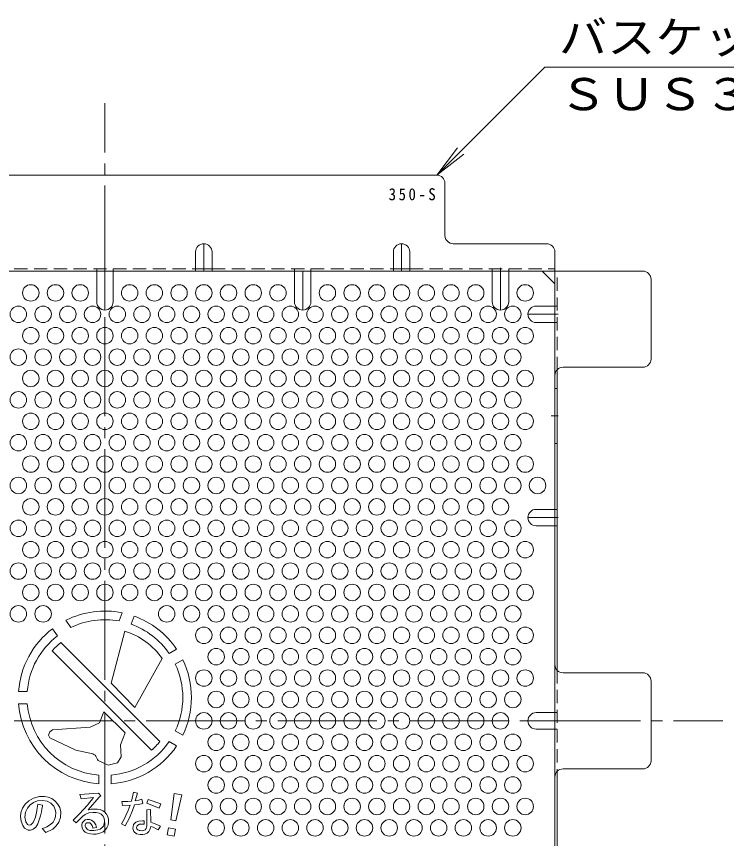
# Model space of a CAD drawing. Units: millimetres at full size, sheet at 1:4; details may follow other scales. Extents: x -860 to 1063, y -1925 to 732.
# Drawn here: x 456.2 to 714.7, y 432.3 to 731.7 of the extents above; entities that cross this region are included whole.
import ezdxf
from ezdxf.enums import TextEntityAlignment as Align

# ---------------------------------------------------------------- set-up
doc = ezdxf.new("R2010")
doc.units = ezdxf.units.MM
doc.header["$LTSCALE"] = 4
for name, pattern in [('CHAIN1', [8, 5, -1, 1, -1]), ('CHAIN2', [12, 9, -1, 1, -1]), ('DASHED1', [1.8, 1.2, -0.6])]:
    doc.linetypes.add(name, pattern=pattern)
for name, color, linetype, lineweight in [('A-5_文字', 7, 'Continuous', 9), ('A-6_寸法', 2, 'Continuous', 9), ('A-7_ハッチ', 2, 'Continuous', 9), ('A-8_記号', 2, 'Continuous', 9), ('A-C_SENKIRI', 3, 'Continuous', 9)]:
    doc.layers.add(name, color=color, linetype=linetype, lineweight=lineweight)
doc.styles.add('ＭＳ ゴシック', font='')
doc.styles.get('ＭＳ ゴシック').set_extended_font_data('MS Gothic')

msp = doc.modelspace()

# ---------------------------------------------------------------- linework, layer by layer
at = {"layer": 'A-5_文字'}
for p, q in [((648.578, 713.302), (609.237, 673.962)), ((780.784, 713.302), (648.578, 713.302)), ((609.237, 673.962), (616.847, 683.879)), ((609.237, 673.962), (619.154, 681.571))]:
    msp.add_line(p, q, dxfattribs=at)
at = {"layer": 'A-6_寸法'}
for centre in [(461.438, 631.043), (470.438, 631.043), (479.438, 631.043), (497.438, 631.043), (506.438, 631.043), (515.438, 631.043), (524.438, 631.043), (533.438, 631.043), (542.438, 631.043), (551.438, 631.043), (569.438, 631.043), (578.438, 631.043), (587.438, 631.043), (596.438, 631.043), (605.438, 631.043), (614.438, 631.043), (623.438, 631.043), (641.438, 631.043), (456.938, 623.248), (465.938, 623.248), (474.938, 623.248), (483.938, 623.248), (492.938, 623.248), (501.938, 623.248), (510.938, 623.248), (519.938, 623.248), (528.938, 623.248), (537.938, 623.248), (546.938, 623.248), (555.938, 623.248), (564.938, 623.248), (573.938, 623.248), (582.938, 623.248), (591.938, 623.248), (600.938, 623.248), (609.938, 623.248), (618.938, 623.248), (627.938, 623.248), (636.938, 623.248), (461.438, 615.454), (470.438, 615.454), (479.438, 615.454), (488.438, 615.454), (497.438, 615.454), (506.438, 615.454), (515.438, 615.454), (524.438, 615.454), (533.438, 615.454), (542.438, 615.454), (551.438, 615.454), (560.438, 615.454), (569.438, 615.454), (578.438, 615.454), (587.438, 615.454), (596.438, 615.454), (605.438, 615.454), (614.438, 615.454), (623.438, 615.454), (632.438, 615.454), (641.438, 615.454), (456.938, 607.66), (465.938, 607.66), (474.938, 607.66), (483.938, 607.66), (492.938, 607.66), (501.938, 607.66), (510.938, 607.66), (519.938, 607.66), (528.938, 607.66), (537.938, 607.66), (546.938, 607.66), (555.938, 607.66), (564.938, 607.66), (573.938, 607.66), (582.938, 607.66), (591.938, 607.66), (600.938, 607.66), (609.938, 607.66), (618.938, 607.66), (627.938, 607.66), (636.938, 607.66), (461.438, 599.866), (470.438, 599.866), (479.438, 599.866), (488.438, 599.866), (497.438, 599.866), (506.438, 599.866), (515.438, 599.866), (524.438, 599.866), (533.438, 599.866), (542.438, 599.866), (551.438, 599.866), (560.438, 599.866), (569.438, 599.866), (578.438, 599.866), (587.438, 599.866), (596.438, 599.866), (605.438, 599.866), (614.438, 599.866), (623.438, 599.866), (632.438, 599.866), (641.438, 599.866), (456.938, 592.072), (465.938, 592.072), (474.938, 592.072), (483.938, 592.072), (492.938, 592.072), (501.938, 592.072), (510.938, 592.072), (519.938, 592.072), (528.938, 592.072), (537.938, 592.072), (546.938, 592.072), (555.938, 592.072), (564.938, 592.072), (573.938, 592.072), (582.938, 592.072), (591.938, 592.072), (600.938, 592.072), (609.938, 592.072), (618.938, 592.072), (627.938, 592.072), (636.938, 592.072), (461.438, 584.277), (470.438, 584.277), (479.438, 584.277), (488.438, 584.277), (497.438, 584.277), (506.438, 584.277), (515.438, 584.277), (524.438, 584.277), (533.438, 584.277), (542.438, 584.277), (551.438, 584.277), (560.438, 584.277), (569.438, 584.277), (578.438, 584.277), (587.438, 584.277), (596.438, 584.277), (605.438, 584.277), (614.438, 584.277), (623.438, 584.277), (632.438, 584.277), (641.438, 584.277), (456.938, 576.483), (465.938, 576.483), (474.938, 576.483), (483.938, 576.483), (492.938, 576.483), (501.938, 576.483), (510.938, 576.483), (519.938, 576.483), (528.938, 576.483), (537.938, 576.483), (546.938, 576.483), (555.938, 576.483), (564.938, 576.483), (573.938, 576.483), (582.938, 576.483), (591.938, 576.483), (600.938, 576.483), (609.938, 576.483), (618.938, 576.483), (627.938, 576.483), (636.938, 576.483), (461.438, 568.689), (470.438, 568.689), (479.438, 568.689), (488.438, 568.689), (497.438, 568.689), (506.438, 568.689), (515.438, 568.689), (524.438, 568.689), (533.438, 568.689), (542.438, 568.689), (551.438, 568.689), (560.438, 568.689), (569.438, 568.689), (578.438, 568.689), (587.438, 568.689), (596.438, 568.689), (605.438, 568.689), (614.438, 568.689), (623.438, 568.689), (632.438, 568.689), (641.438, 568.689), (456.938, 560.895), (465.938, 560.895), (474.938, 560.895), (483.938, 560.895), (492.938, 560.895), (501.938, 560.895), (510.938, 560.895), (519.938, 560.895), (528.938, 560.895), (537.938, 560.895), (546.938, 560.895), (555.938, 560.895), (564.938, 560.895), (573.938, 560.895), (582.938, 560.895), (591.938, 560.895), (600.938, 560.895), (609.938, 560.895), (618.938, 560.895), (627.938, 560.895), (636.938, 560.895), (645.938, 560.895), (461.438, 553.1), (470.438, 553.1), (479.438, 553.1), (488.438, 553.1), (497.438, 553.1), (506.438, 553.1), (515.438, 553.1), (524.438, 553.1), (533.438, 553.1), (542.438, 553.1), (551.438, 553.1), (560.438, 553.1), (569.438, 553.1), (578.438, 553.1), (587.438, 553.1), (596.438, 553.1), (605.438, 553.1), (614.438, 553.1), (623.438, 553.1), (632.438, 553.1), (456.938, 545.306), (465.938, 545.306), (474.938, 545.306), (483.938, 545.306), (492.938, 545.306), (501.938, 545.306), (510.938, 545.306), (519.938, 545.306), (528.938, 545.306), (537.938, 545.306), (546.938, 545.306), (555.938, 545.306), (564.938, 545.306), (573.938, 545.306), (582.938, 545.306), (591.938, 545.306), (600.938, 545.306), (609.938, 545.306), (618.938, 545.306), (627.938, 545.306), (636.938, 545.306), (461.438, 537.512), (470.438, 537.512), (479.438, 537.512), (488.438, 537.512), (497.438, 537.512), (506.438, 537.512), (515.438, 537.512), (524.438, 537.512), (533.438, 537.512), (542.438, 537.512), (551.438, 537.512), (560.438, 537.512), (569.438, 537.512), (578.438, 537.512), (587.438, 537.512), (596.438, 537.512), (605.438, 537.512), (614.438, 537.512), (623.438, 537.512), (632.438, 537.512), (641.438, 537.512), (456.938, 529.718), (465.938, 529.718), (474.938, 529.718), (483.938, 529.718), (492.938, 529.718), (501.938, 529.718), (510.938, 529.718), (519.938, 529.718), (528.938, 529.718), (537.938, 529.718), (546.938, 529.718), (555.938, 529.718), (564.938, 529.718), (573.938, 529.718), (582.938, 529.718), (591.938, 529.718), (600.938, 529.718), (609.938, 529.718), (618.938, 529.718), (627.938, 529.718), (636.938, 529.718), (461.438, 521.924), (470.438, 521.924), (479.438, 521.924), (488.438, 521.924), (497.438, 521.924), (506.438, 521.924), (515.438, 521.924), (524.438, 521.924), (533.438, 521.924), (542.438, 521.924), (551.438, 521.924), (560.438, 521.924), (569.438, 521.924), (578.438, 521.924), (587.438, 521.924), (596.438, 521.924), (605.438, 521.924), (614.438, 521.924), (623.438, 521.924), (632.438, 521.924), (641.438, 521.924), (456.938, 514.129), (465.938, 514.129), (510.938, 514.129), (519.938, 514.129), (528.938, 514.129), (537.938, 514.129), (546.938, 514.129), (555.938, 514.129), (564.938, 514.129), (573.938, 514.129), (582.938, 514.129), (591.938, 514.129), (600.938, 514.129), (609.938, 514.129), (618.938, 514.129), (627.938, 514.129), (636.938, 514.129), (524.438, 506.335), (533.438, 506.335), (542.438, 506.335), (551.438, 506.335), (560.438, 506.335), (569.438, 506.335), (578.438, 506.335), (587.438, 506.335), (596.438, 506.335), (605.438, 506.335), (614.438, 506.335), (623.438, 506.335), (632.438, 506.335), (641.438, 506.335), (528.938, 498.541), (537.938, 498.541), (546.938, 498.541), (555.938, 498.541), (564.938, 498.541), (573.938, 498.541), (582.938, 498.541), (591.938, 498.541), (600.938, 498.541), (609.938, 498.541), (618.938, 498.541), (627.938, 498.541), (636.938, 498.541), (524.438, 490.747), (533.438, 490.747), (542.438, 490.747), (551.438, 490.747), (560.438, 490.747), (569.438, 490.747), (578.438, 490.747), (587.438, 490.747), (596.438, 490.747), (605.438, 490.747), (614.438, 490.747), (623.438, 490.747), (632.438, 490.747), (641.438, 490.747), (528.938, 482.952), (537.938, 482.952), (546.938, 482.952), (555.938, 482.952), (564.938, 482.952), (573.938, 482.952), (582.938, 482.952), (591.938, 482.952), (600.938, 482.952), (609.938, 482.952), (618.938, 482.952), (627.938, 482.952), (636.938, 482.952), (524.438, 475.158), (533.438, 475.158), (542.438, 475.158), (551.438, 475.158), (560.438, 475.158), (569.438, 475.158), (578.438, 475.158), (587.438, 475.158), (596.438, 475.158), (605.438, 475.158), (614.438, 475.158), (623.438, 475.158), (632.438, 475.158), (528.938, 467.364), (537.938, 467.364), (546.938, 467.364), (555.938, 467.364), (564.938, 467.364), (573.938, 467.364), (582.938, 467.364), (591.938, 467.364), (600.938, 467.364), (609.938, 467.364), (618.938, 467.364), (627.938, 467.364), (636.938, 467.364), (524.438, 459.57), (533.438, 459.57), (542.438, 459.57), (551.438, 459.57), (560.438, 459.57), (569.438, 459.57), (578.438, 459.57), (587.438, 459.57), (596.438, 459.57), (605.438, 459.57), (614.438, 459.57), (623.438, 459.57), (632.438, 459.57), (641.438, 459.57), (528.938, 451.775), (537.938, 451.775), (546.938, 451.775), (555.938, 451.775), (564.938, 451.775), (573.938, 451.775), (582.938, 451.775), (591.938, 451.775), (600.938, 451.775), (609.938, 451.775), (618.938, 451.775), (627.938, 451.775), (636.938, 451.775), (524.438, 443.981), (533.438, 443.981), (542.438, 443.981), (551.438, 443.981), (560.438, 443.981), (569.438, 443.981), (578.438, 443.981), (587.438, 443.981), (596.438, 443.981), (605.438, 443.981), (614.438, 443.981), (623.438, 443.981), (632.438, 443.981), (641.438, 443.981), (528.938, 436.187), (537.938, 436.187), (546.938, 436.187), (555.938, 436.187), (564.938, 436.187), (573.938, 436.187), (582.938, 436.187), (591.938, 436.187), (600.938, 436.187), (609.938, 436.187), (618.938, 436.187), (627.938, 436.187), (636.938, 436.187)]:
    msp.add_circle(centre, 3, dxfattribs=at)
at = {"layer": 'A-7_ハッチ', "linetype": 'CHAIN2'}
for p, q in [((488.438, 250.158), (488.438, 700.158)), ((263.438, 475.158), (713.438, 475.158))]:
    msp.add_line(p, q, dxfattribs=at)
at = {"layer": 'A-7_ハッチ'}
for p, q in [((609.237, 673.962), (367.639, 673.962)), ((612.237, 651.962), (612.237, 670.962)), ((649.238, 648.962), (615.237, 648.962)), ((652.238, 304.355), (652.238, 645.962)), ((292.635, 638.962), (684.242, 638.962)), ((521.438, 639.762), (527.438, 639.762)), ((593.438, 639.762), (599.438, 639.762)), ((652.238, 634.349), (647.626, 638.962)), ((687.242, 606.961), (687.242, 635.962)), ((653.038, 603.005), (653.038, 493.619)), ((655.238, 603.961), (684.242, 603.961)), ((684.242, 492.659), (655.238, 492.659)), ((687.242, 460.658), (687.242, 489.659)), ((653.038, 347.316), (653.038, 456.697)), ((655.238, 457.658), (684.242, 457.658))]:
    msp.add_line(p, q, dxfattribs=at)
at = {"layer": 'A-7_ハッチ', "linetype": 'DASHED1'}
for p, q in [((455.438, 639.762), (521.438, 639.762)), ((485.438, 638.962), (485.438, 639.762)), ((491.438, 638.962), (491.438, 639.762)), ((527.438, 639.762), (593.438, 639.762)), ((557.438, 638.962), (557.438, 639.762)), ((563.438, 638.962), (563.438, 639.762)), ((599.438, 639.762), (652.238, 639.762)), ((629.438, 638.962), (629.438, 639.762)), ((635.438, 638.962), (635.438, 639.762)), ((653.038, 603.005), (653.038, 638.962)), ((652.238, 626.248), (653.038, 626.248)), ((652.238, 620.248), (653.038, 620.248)), ((652.238, 552.203), (653.038, 552.203)), ((652.238, 546.203), (653.038, 546.203)), ((653.038, 493.619), (653.038, 456.697)), ((652.238, 478.158), (653.038, 478.158)), ((652.238, 472.158), (653.038, 472.158))]:
    msp.add_line(p, q, dxfattribs=at)
at = {"layer": 'A-7_ハッチ'}
for centre, start, end in [((609.237, 670.962), 0, 90), ((615.237, 651.962), 180, 270), ((649.238, 645.962), 0, 90), ((684.242, 635.962), 0, 90), ((684.242, 606.961), 270, 0), ((655.238, 600.961), 90, 180), ((655.238, 495.659), 180, 270), ((684.242, 489.659), 0, 90), ((684.242, 460.658), 270, 0), ((655.238, 454.658), 90, 180)]:
    msp.add_arc(centre, 3, start, end, dxfattribs=at)
at = {"layer": 'A-8_記号', "linetype": 'CHAIN1'}
for p, q in [((524.438, 638.962), (524.438, 648.962)), ((596.438, 638.962), (596.438, 648.962)), ((488.438, 638.962), (488.438, 624.812)), ((560.438, 638.962), (560.438, 624.812)), ((632.438, 640.162), (632.438, 624.812)), ((653.438, 623.248), (642.438, 623.248)), ((650.892, 586.226), (653.438, 586.226)), ((653.438, 549.203), (642.438, 549.203)), ((654.946, 475.158), (642.438, 475.158))]:
    msp.add_line(p, q, dxfattribs=at)
at = {"layer": 'A-8_記号'}
for p, q in [((521.438, 645.962), (521.438, 638.962)), ((527.438, 645.962), (527.438, 638.962)), ((593.438, 645.962), (593.438, 638.962)), ((599.438, 645.962), (599.438, 638.962)), ((485.438, 627.812), (485.438, 638.962)), ((491.438, 627.812), (491.438, 638.962)), ((557.438, 627.812), (557.438, 638.962)), ((563.438, 627.812), (563.438, 638.962)), ((629.438, 627.812), (629.438, 638.962)), ((635.438, 627.812), (635.438, 638.962)), ((645.438, 626.248), (652.238, 626.248)), ((645.438, 620.248), (652.238, 620.248)), ((653.038, 596.226), (652.238, 596.226)), ((653.038, 576.226), (652.238, 576.226)), ((645.438, 552.203), (652.238, 552.203)), ((645.438, 546.203), (652.238, 546.203)), ((645.438, 478.158), (652.238, 478.158)), ((645.438, 472.158), (652.238, 472.158))]:
    msp.add_line(p, q, dxfattribs=at)
for centre, start, end in [((524.438, 645.962), 0, 180), ((596.438, 645.962), 0, 180), ((488.438, 627.812), 180, 0), ((560.438, 627.812), 180, 0), ((632.438, 627.812), 180, 0), ((645.438, 623.248), 90, 270), ((645.438, 549.203), 90, 270), ((645.438, 475.158), 90, 270)]:
    msp.add_arc(centre, 3, start, end, dxfattribs=at)
at = {"layer": 'A-C_SENKIRI'}
for p, q in [((494.707, 514.533), (493.616, 511.537)), ((499.054, 513.321), (497.977, 510.36)), ((474.242, 511.783), (476.07, 509.173)), ((471.161, 506.141), (469.353, 508.723)), ((495.673, 507.802), (490.728, 488.912)), ((472.417, 503.694), (508.469, 467.642)), ((469.221, 500.653), (505.427, 464.447)), ((511.787, 499.742), (514.523, 501.322)), ((509.274, 497.838), (499.287, 480.027)), ((514.037, 495.845), (516.773, 497.425)), ((490.728, 488.912), (499.287, 480.027)), ((457.019, 485.913), (460.178, 485.913)), ((457.019, 481.413), (460.178, 481.413)), ((486.493, 474.486), (488.068, 478.5)), ((488.068, 478.5), (495.801, 470.797)), ((483.086, 472.835), (486.493, 474.486)), ((494.069, 466.382), (495.801, 470.797)), ((516.773, 469.902), (514.037, 471.482)), ((467.89, 469.976), (468.388, 468.923)), ((477.902, 464.486), (468.388, 468.923)), ((514.523, 466.005), (511.787, 467.585)), ((483.978, 463.102), (477.902, 464.486)), ((494.298, 462.029), (494.069, 466.382)), ((485.413, 461.836), (485.684, 461.091)), ((486.01, 460.736), (485.684, 461.091)), ((489.577, 459.072), (486.01, 460.736)), ((486.188, 455.403), (486.188, 452.244)), ((490.688, 455.403), (490.688, 452.244)), ((462.445, 447.05), (460.715, 446.003)), ((464.631, 447.62), (462.445, 447.05)), ((463.936, 446.022), (465.56, 446.206)), ((466.407, 447.597), (464.631, 447.62)), ((465.56, 446.206), (467.46, 445.869)), ((467.796, 447.324), (466.407, 447.597)), ((469.049, 446.823), (467.796, 447.324)), ((470.187, 446.026), (469.049, 446.823)), ((500.722, 446.267), (499.496, 446.039)), ((514.304, 438.715), (516.444, 448.22)), ((458.392, 443.316), (457.868, 441.631)), ((459.417, 444.842), (458.392, 443.316)), ((460.715, 446.003), (459.417, 444.842)), ((459.555, 441.855), (460.29, 443.326)), ((460.29, 443.326), (461.271, 444.521)), ((461.271, 444.521), (462.435, 445.379)), ((462.435, 445.379), (463.936, 446.022)), ((463.704, 442.66), (464.004, 444.758)), ((465.451, 442.974), (465.702, 444.045)), ((467.46, 445.869), (468.777, 445.195)), ((468.777, 445.195), (469.788, 444.031)), ((469.788, 444.031), (470.278, 442.928)), ((471.228, 444.919), (470.187, 446.026)), ((471.994, 443.602), (471.228, 444.919)), ((472.362, 442.008), (471.994, 443.602)), ((457.868, 441.631), (457.732, 440.287)), ((457.732, 440.287), (457.891, 438.625)), ((459.279, 440.139), (459.555, 441.855)), ((463.666, 442.449), (463.135, 440.092)), ((464.358, 438.762), (464.927, 440.606)), ((464.927, 440.606), (465.314, 442.018)), ((465.314, 442.018), (465.451, 442.974)), ((470.462, 440.323), (470.125, 439.251)), ((470.278, 442.928), (470.524, 441.763)), ((470.524, 441.763), (470.462, 440.323)), ((472.239, 440.017), (472.362, 442.008)), ((503.727, 442.748), (503.727, 438.603)), ((457.891, 438.625), (458.529, 437.077)), ((459.586, 438.406), (459.279, 440.139)), ((460.274, 437.43), (459.586, 438.406)), ((460.762, 437.142), (460.274, 437.43)), ((461.405, 437.275), (460.762, 437.142)), ((462.314, 438.162), (461.405, 437.275)), ((463.135, 440.092), (462.314, 438.162)), ((463.242, 436.462), (463.971, 437.623)), ((463.971, 437.623), (464.358, 438.762)), ((468.655, 437.413), (467.337, 436.585)), ((469.604, 438.301), (468.655, 437.413)), ((470.125, 439.251), (469.604, 438.301)), ((470.738, 436.922), (471.627, 438.209)), ((471.627, 438.209), (472.239, 440.017)), ((485.4, 436.307), (485.081, 437.304)), ((500.722, 438.681), (499.66, 438.256)), ((502.174, 438.804), (500.722, 438.681)), ((502.697, 437.506), (501.756, 437.58)), ((502.721, 438.733), (502.174, 438.804)), ((502.721, 438.733), (502.697, 437.506)), ((503.727, 438.603), (503.701, 437.302)), ((512.378, 439.054), (514.304, 438.715)), ((458.529, 437.077), (459.144, 436.12)), ((459.144, 436.12), (460.441, 435.346)), ((460.441, 435.346), (461.352, 435.323)), ((461.352, 435.323), (462.286, 435.665)), ((462.286, 435.665), (463.242, 436.462)), ((466.418, 436.218), (465.53, 435.911)), ((465.53, 435.911), (466.939, 434.441)), ((467.337, 436.585), (466.418, 436.218)), ((466.939, 434.441), (469.451, 435.758)), ((469.451, 435.758), (470.738, 436.922)), ((484.031, 436.332), (484.071, 436.107)), ((485.4, 436.307), (484.071, 436.107))]:
    msp.add_line(p, q, dxfattribs=at)
for points in [[(483.086, 472.835), (469.355, 471.88), (468.388, 471.107), (467.89, 469.976)], [(489.577, 459.072), (492.994, 459.854), (494.298, 462.029)], [(499.496, 446.039), (500.248, 448.769), (498.875, 449.226), (498.057, 445.908), (496.782, 445.842), (495.262, 445.793), (494.612, 445.753)], [(479.343, 448.328), (479.806, 446.759), (484.333, 447.237), (482.037, 444.458), (479.129, 441.325), (476.859, 439.002), (478.014, 437.993), (480.377, 440.409), (481.293, 441.086), (482.621, 441.617), (484.041, 441.79), (485.249, 441.777), (486.311, 441.564), (487.094, 441.193), (487.692, 440.542), (488.111, 439.702), (488.274, 438.634), (488.193, 437.656), (487.894, 436.859), (487.415, 436.263), (486.654, 435.696), (485.872, 435.423), (484.447, 435.208), (483.387, 435.203), (482.992, 435.248), (482.337, 435.463), (481.93, 435.745), (481.478, 436.287), (481.286, 436.761), (481.286, 437.281), (481.501, 437.744), (481.862, 437.992), (482.348, 438.071), (482.901, 437.992), (483.364, 437.654), (483.771, 437.032), (484.031, 436.332)], [(485.081, 437.304), (484.347, 438.422), (483.602, 438.93), (482.822, 439.246), (481.953, 439.223), (481.298, 439.077), (480.62, 438.546), (480.202, 438.026), (479.999, 437.213), (480.146, 436.129), (480.677, 435.226), (481.298, 434.661), (482.054, 434.254), (483.139, 433.961), (484.279, 433.882), (485.25, 433.904), (486.617, 434.221), (487.746, 434.785), (488.706, 435.564), (489.191, 436.242), (489.575, 437.191), (489.745, 438.275), (489.711, 439.246), (489.468, 440.329), (489.032, 441.157), (488.321, 441.996), (487.619, 442.443), (486.685, 442.814), (485.739, 443.006), (484.762, 443.048), (484.061, 443.038), (483.423, 442.953), (482.287, 442.715), (486.358, 447.321), (487.008, 447.824), (486.051, 448.88), (479.343, 448.328)], [(494.612, 445.753), (494.855, 444.316), (497.597, 444.404), (496.867, 442.502), (496.071, 440.733), (495.386, 439.296), (494.479, 437.593), (495.85, 436.908), (497.332, 439.849), (498.46, 442.458), (499.145, 444.515), (500.64, 444.747), (502.258, 445.074), (501.899, 446.578), (500.722, 446.267)], [(516.444, 448.22), (513.677, 448.708), (512.378, 439.054)], [(465.702, 444.045), (465.76, 444.501), (464.004, 444.758)], [(499.66, 438.256), (498.873, 437.418), (498.6, 436.014), (498.99, 434.805), (499.965, 434.065), (501.251, 433.792), (502.274, 433.799), (503.004, 433.913), (503.798, 434.291), (504.453, 434.896), (504.844, 435.639), (505.02, 436.256), (505.108, 436.735), (506.016, 436.407), (507.313, 435.765), (507.855, 435.412), (508.724, 436.76), (507.389, 437.39), (506.406, 437.793), (505.121, 438.247), (505.076, 442.839), (503.727, 442.748)], [(501.756, 437.58), (500.995, 437.495), (500.415, 437.217), (500.161, 436.975), (500.03, 436.695), (499.991, 436.181), (500.107, 435.792), (500.389, 435.481), (500.894, 435.248), (501.292, 435.19), (501.972, 435.151), (502.535, 435.248), (503.07, 435.52), (503.429, 435.977), (503.613, 436.452), (503.711, 436.977), (503.701, 437.302)]]:
    msp.add_lwpolyline(points, dxfattribs=at)
for points in [[(504.202, 446.566), (503.657, 445.142), (508.21, 443.402), (508.808, 444.914)], [(511.137, 433.635), (513.626, 433.196), (514.079, 435.764), (511.59, 436.203)]]:
    msp.add_lwpolyline(points, close=True, dxfattribs=at)
for centre, radius, start, end in [((488.438, 483.663), 31.5, 78.52075, 116.78679), ((488.438, 483.663), 31.5, 34.09604, 70.30427), ((488.438, 483.663), 28.35, 79.47578, 115.8668), ((488.438, 483.663), 28.35, 34.55207, 70.33808), ((488.438, 483.663), 31.5, 127.29244, 175.90396), ((488.438, 483.663), 28.35, 127.54732, 175.44793), ((488.438, 483.663), 25.2, 34.22699, 73.31452), ((488.438, 483.663), 25.65, 128.65434, 138.52038), ((488.438, 483.663), 31.5, 334.09604, 25.90396), ((488.438, 483.663), 28.35, 334.55207, 25.44793), ((488.438, 483.663), 31.5, 184.09604, 265.90396), ((488.438, 483.663), 28.35, 184.55207, 265.44793), ((488.438, 483.663), 28.35, 274.55207, 325.44793), ((488.438, 483.663), 25.65, 311.47962, 321.34566), ((488.438, 483.663), 31.5, 274.09604, 325.90396), ((483.534, 461.152), 2, 20, 77.17135), ((461.032, 443.042), 2.7, 347.30733, 351.8699)]:
    msp.add_arc(centre, radius, start, end, dxfattribs=at)

# ---------------------------------------------------------------- texts
at = {"layer": 'A-5_文字', "color": 2, "style": 'ＭＳ ゴシック', "width": 1.1}
for s, p in [('バスケット本体', (653.703, 714.802)), ('ＳＵＳ３０４', (653.703, 694.062))]:
    msp.add_text(s, height=11.73, dxfattribs=at).set_placement(p, align=Align.BOTTOM_LEFT)
at = {"layer": 'A-5_文字', "color": 6, "insert": (591.737, 664.712), "char_height": 4.399, "attachment_point": 7, "style": 'ＭＳ ゴシック'}
msp.add_mtext('\\T1.34;\\W0.9;350-S', dxfattribs=at)

doc.saveas('drawing.dxf')
